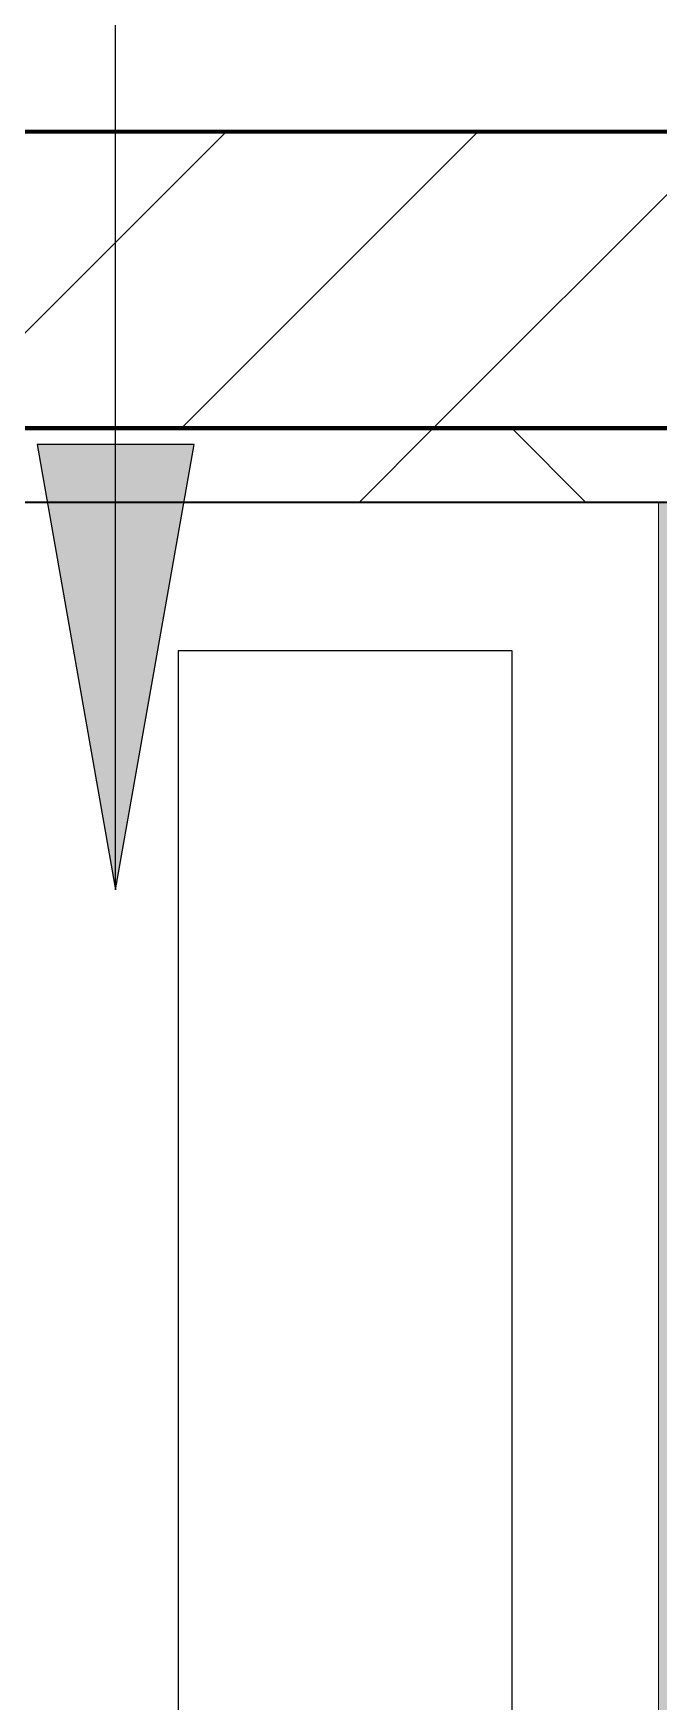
# Model space of a CAD drawing. Header units: millimetres. Extents: x -794334 to -714814, y -17806 to 22403.
# Drawn here: x -766729 to -766307, y 9086 to 10210 of the extents above; entities that cross this region are included whole.
import ezdxf
from ezdxf.xclip import XClip

# ---------------------------------------------------------------- set-up
doc = ezdxf.new("R2010")
doc.units = ezdxf.units.MM
doc.header["$XCLIPFRAME"] = 0
doc.layers.add('000 - WIPEOUT', color=250, linetype='Continuous')
doc.layers.add('A11_ALU.SOLID SHEET', color=2, linetype='Continuous')
for name, color, linetype, lineweight in [('A-ANNO-NOTE', 3, 'Continuous', 25), ('A-GENM', 1, 'Continuous', 9), ('A-GLAZ-CURT', 2, 'Continuous', 9), ('A-WALL', 5, 'Continuous', 35), ('A-WALL-FNSH', 2, 'Continuous', 35), ('A-WALL-PATT', 1, 'Continuous', 35)]:
    doc.layers.add(name, color=color, linetype=linetype, lineweight=lineweight)

# ---------------------------------------------------------------- blocks, each defined once
blk = doc.blocks.new('PPLS-PP19_Custom Tile Pattern - Custom Tile Pattern-V93-4252-01 ENLARGED CONCOURSE LEVEL - REFLECTED CEILING PLAN - SHEET 3')
at = {"layer": 'A-GLAZ-CURT'}
for p, q in [((-300, 0), (300, 0)), ((300, 0), (-300, 0)), ((196, 0), (213.3, 0)), ((213.3, 0), (196, 0)), ((230.1, 0), (300, 0)), ((-300, -50), (300, -50)), ((300, -50), (-300, -50))]:
    blk.add_line(p, q, dxfattribs=at)
for points, knots in [([(-98.4, 0), (-95, 0), (-82, 0), (-63.4, 0), (-54.4, 0), (-48.5, 0), (-30.8, 0), (-18, 0), (8.6, 0), (15, 0), (22.9, 0), (31, 0), (39, 0), (51.2, 0), (58.7, 0), (61.3, 0), (61.5, 0)], [-4730.854908, -4730.854908, -4730.854908, -4730.854908, -4542.524482, -4008.285538, -3689.699207, -3546.54457, -3315.260113, -2864.387349, -2439.246196, -2084.094819, -1956.422387, -1818.904206, -1645.594513, -1443.202566, -1228.752106, -1120.932285, -1120.932285, -1120.932285, -1120.932285]), ([(31.2, 0), (26, 0), (12, 0), (-16.9, 0), (-47.4, 0), (-65.8, 0), (-66.4, 0), (-66.4, 0)], [-4496.803627, -4496.803627, -4496.803627, -4496.803627, -4222.080604, -3745.412743, -2981.410125, -2542.574734, -2498.224237, -2498.224237, -2498.224237, -2498.224237]), ([(76.6, 0), (74.8, 0), (67.7, 0), (53.5, 0), (37, 0), (24.1, 0), (12.8, 0), (-2.9, 0), (-20.6, 0), (-32.8, 0), (-44.9, 0), (-51.4, 0), (-51.8, 0)], [-3095.572228, -3095.572228, -3095.572228, -3095.572228, -2950.589685, -2634.532728, -2313.748533, -2106.613311, -1925.670641, -1617.263037, -1290.787923, -1039.307308, -819.71621, -644.910881, -644.910881, -644.910881, -644.910881]), ([(70.6, 0), (66.2, 0), (55.8, 0), (39.6, 0), (24.7, 0), (2.6, 0), (-17.5, 0), (-28.4, 0), (-30.6, 0)], [-4647.237329, -4647.237329, -4647.237329, -4647.237329, -4326.416877, -4098.545751, -3766.694881, -3333.063701, -2994.501669, -2717.954147, -2717.954147, -2717.954147, -2717.954147]), ([(30.8, 0), (29.3, 0), (20.1, 0), (3.5, 0), (-14.4, 0), (-28.3, 0), (-30.6, 0)], [-10462.034656, -10462.034656, -10462.034656, -10462.034656, -10363.088938, -9884.23066, -9424.652049, -9312.035525, -9312.035525, -9312.035525, -9312.035525]), ([(-30.5, 0), (-27.1, 0), (-17.8, 0), (6, 0), (22.1, 0), (34.3, 0), (36.9, 0), (37.4, 0)], [-2323.618664, -2323.618664, -2323.618664, -2323.618664, -2142.497158, -1716.209403, -1206.526904, -1089.329421, -1066.814181, -1066.814181, -1066.814181, -1066.814181]), ([(-30.5, 0), (-27.8, 0), (-16.7, 0), (5.4, 0), (26.3, 0), (37.2, 0)], [-6044.130082, -6044.130082, -6044.130082, -6044.130082, -5862.463379, -5340.621928, -4772.340518, -4772.340518, -4772.340518, -4772.340518]), ([(-15.2, 0), (-13.1, 0), (7.5, 0), (42.8, 0), (77.2, 0), (98, 0), (104.5, 0)], [-461.142613, -461.142613, -461.142613, -461.142613, -429.606584, -390.253598, -346.313304, -326.108732, -326.108732, -326.108732, -326.108732]), ([(103.1, 0), (101.1, 0), (86.3, 0), (63.3, 0), (35.8, 0), (12, 0), (3.1, 0), (-1.7, 0), (-2.3, 0)], [-375.435014, -375.435014, -375.435014, -375.435014, -369.147452, -330.153101, -307.516438, -285.83788, -246.234814, -234.646884, -234.646884, -234.646884, -234.646884]), ([(18.2, 0), (19.1, 0), (24.3, 0), (25.7, 0), (26.1, 0)], [-5700.113719, -5700.113719, -5700.113719, -5700.113719, -5554.232259, -5302.431367, -5302.431367, -5302.431367, -5302.431367]), ([(37.4, 0), (34.8, 0), (28.3, 0), (20.7, 0), (18.9, 0), (18.2, 0)], [-6248.812732, -6248.812732, -6248.812732, -6248.812732, -6135.05769, -5972.647715, -5832.674503, -5832.674503, -5832.674503, -5832.674503]), ([(27.4, 0), (27.9, 0), (29.5, 0), (38.1, 0), (53.4, 0), (71.7, 0), (84.8, 0), (86, 0), (92.5, 0), (94.3, 0)], [-5037.309798, -5037.309798, -5037.309798, -5037.309798, -4887.603822, -4705.298446, -4353.683244, -3960.84581, -3759.045785, -3336.541051, -2783.776468, -2783.776468, -2783.776468, -2783.776468]), ([(27.9, 0), (29.1, 0), (33.4, 0), (48.4, 0), (71.9, 0), (93, 0), (104.1, 0), (105.2, 0)], [-147.777612, -147.777612, -147.777612, -147.777612, -135.792042, -118.513713, -97.899267, -63.759246, -59.943033, -59.943033, -59.943033, -59.943033]), ([(136.4, 0), (121.7, 0), (86.9, 0), (51.2, 0), (31.2, 0)], [-106.750556, -106.750556, -106.750556, -106.750556, -59.610984, 0, 0, 0, 0]), ([(37.3, 0), (36.6, 0), (35.8, 0), (35.5, 0), (35.5, 0)], [-321.97841, -321.97841, -321.97841, -321.97841, -319.318397, -317.489778, -317.489778, -317.489778, -317.489778]), ([(37, 0), (38.7, 0), (49.1, 0), (64.8, 0), (95.9, 0), (124.5, 0), (132.4, 0), (134.6, 0)], [-313.404559, -313.404559, -313.404559, -313.404559, -305.899624, -287.17622, -249.500363, -194.761443, -152.241002, -152.241002, -152.241002, -152.241002]), ([(105.3, 0), (105.2, 0), (94, 0), (76.9, 0), (57.8, 0), (46.5, 0), (41.9, 0), (38.3, 0), (37.3, 0)], [-402.193199, -402.193199, -402.193199, -402.193199, -401.860199, -357.622665, -341.267687, -334.000314, -326.15566, -322.116642, -322.116642, -322.116642, -322.116642]), ([(37.4, 0), (41.1, 0), (54.1, 0), (70.9, 0), (82.1, 0), (83.7, 0)], [-4769.255257, -4769.255257, -4769.255257, -4769.255257, -4573.028122, -4094.177415, -3869.465285, -3869.465285, -3869.465285, -3869.465285]), ([(53.2, 0), (53.1, 0), (52.2, 0), (46.6, 0), (40.6, 0), (37.4, 0)], [-622.740158, -622.740158, -622.740158, -622.740158, -566.066452, -360.610861, -142.807952, -142.807952, -142.807952, -142.807952]), ([(37.5, 0), (40.5, 0), (46.4, 0), (57.8, 0), (64.5, 0), (72.7, 0), (75.2, 0), (76, 0), (76.2, 0)], [-1064.991888, -1064.991888, -1064.991888, -1064.991888, -901.315459, -753.071572, -495.328968, -421.953223, -334.951786, -290.452333, -290.452333, -290.452333, -290.452333]), ([(105.3, 0), (104.4, 0), (101.2, 0), (92.4, 0), (85.6, 0), (74.4, 0), (62.3, 0), (51.8, 0), (45.5, 0), (39.4, 0), (38.2, 0)], [-7793.488985, -7793.488985, -7793.488985, -7793.488985, -7723.759874, -7531.75727, -7135.649961, -6924.452779, -6738.82075, -6548.303034, -6314.283804, -6261.547629, -6261.547629, -6261.547629, -6261.547629]), ([(61.5, 0), (61.5, 0), (61.2, 0), (54.6, 0), (53.7, 0), (53.6, 0)], [-1113.311073, -1113.311073, -1113.311073, -1113.311073, -1096.402191, -891.204116, -747.28819, -747.28819, -747.28819, -747.28819]), ([(76.2, 0), (75.6, 0), (73.6, 0), (71, 0), (70.6, 0)], [-193.634889, -193.634889, -193.634889, -193.634889, -31.537676, 0, 0, 0, 0]), ([(94.4, 0), (94.4, 0), (94.6, 0), (99.1, 0), (109, 0), (120.8, 0), (139.9, 0), (163.3, 0), (185.2, 0), (193.6, 0), (194.7, 0), (194.8, 0)], [-2348.345796, -2348.345796, -2348.345796, -2348.345796, -2310.419338, -2233.599744, -2052.234781, -1843.028543, -1530.39897, -1095.004608, -529.74427, -295.064701, -265.121568, -265.121568, -265.121568, -265.121568]), ([(129, 0), (129, 0), (124.4, 0), (122.4, 0), (115, 0), (108, 0), (103.1, 0)], [-35.386604, -35.386604, -35.386604, -35.386604, -31.430235, -22.807238, -15.488593, 0, 0, 0, 0]), ([(105.2, 0), (116.2, 0), (127.3, 0), (138.3, 0), (138.5, 0)], [-325.339125, -325.339125, -325.339125, -325.339125, -291.370682, -290.5735, -290.5735, -290.5735, -290.5735]), ([(157.9, 0), (156.8, 0), (151.7, 0), (143.3, 0), (134, 0), (126.2, 0), (118.6, 0), (114.2, 0), (112, 0), (105.7, 0), (105.2, 0), (105.2, 0)], [-10292.955006, -10292.955006, -10292.955006, -10292.955006, -10098.273015, -9847.788484, -9677.714971, -9567.007022, -9453.21225, -9220.200448, -9012.77275, -8966.157302, -8929.495943, -8929.495943, -8929.495943, -8929.495943]), ([(105.3, 0), (111.3, 0), (118.1, 0), (128.6, 0), (128.9, 0)], [-59.909843, -59.909843, -59.909843, -59.909843, -39.050993, -35.895543, -35.895543, -35.895543, -35.895543]), ([(105.3, 0), (105.5, 0), (111, 0), (112.7, 0), (113.6, 0)], [-8920.561005, -8920.561005, -8920.561005, -8920.561005, -8814.835624, -8577.462505, -8577.462505, -8577.462505, -8577.462505]), ([(114.4, 0), (114.2, 0), (112.5, 0), (109.2, 0), (105.7, 0)], [-8148.58938, -8148.58938, -8148.58938, -8148.58938, -8105.191388, -7805.49088, -7805.49088, -7805.49088, -7805.49088]), ([(168.4, 0), (167.7, 0), (162.5, 0), (147.2, 0), (119.8, 0), (106, 0)], [-543.375029, -543.375029, -543.375029, -543.375029, -530.793311, -458.593899, -403.157171, -403.157171, -403.157171, -403.157171]), ([(128.6, 0), (128.8, 0), (130.2, 0), (139.3, 0), (152.7, 0), (161.2, 0), (162.2, 0), (162.8, 0)], [-633.326174, -633.326174, -633.326174, -633.326174, -627.736123, -618.981161, -602.094757, -592.980799, -581.414464, -581.414464, -581.414464, -581.414464]), ([(137.1, 0), (136, 0), (133.6, 0), (129.9, 0), (129.1, 0)], [-670.405967, -670.405967, -670.405967, -670.405967, -651.020627, -640.742133, -640.742133, -640.742133, -640.742133]), ([(173.2, 0), (171.3, 0), (167.9, 0), (161.9, 0), (161.3, 0), (158.4, 0), (157.9, 0), (157.8, 0)], [-10957.483556, -10957.483556, -10957.483556, -10957.483556, -10839.086983, -10768.332124, -10666.779182, -10580.760289, -10550.278881, -10550.278881, -10550.278881, -10550.278881]), ([(300, 0), (286.5, 0), (254.2, 0), (207.1, 0), (177.4, 0), (159.3, 0), (158.3, 0), (158.3, 0)], [-285.253232, -285.253232, -285.253232, -285.253232, -244.693688, -187.987675, -143.776725, -129.632772, -123.352749, -123.352749, -123.352749, -123.352749]), ([(159.1, 0), (159.1, 0), (160.8, 0), (164.9, 0), (170.3, 0), (172.9, 0)], [-115.643202, -115.643202, -115.643202, -115.643202, -114.681583, -87.660824, -69.385921, -69.385921, -69.385921, -69.385921]), ([(162.8, 0), (165.4, 0), (170.9, 0), (172.6, 0), (172.6, 0)], [-111.264224, -111.264224, -111.264224, -111.264224, -56.742688, -19.085662, -19.085662, -19.085662, -19.085662]), ([(171.5, 0), (176.5, 0), (193.2, 0), (201.7, 0), (208.8, 0), (213.9, 0), (242, 0), (266.7, 0), (281.7, 0), (291.7, 0), (296.5, 0), (297.9, 0), (298.1, 0)], [-7971.819559, -7971.819559, -7971.819559, -7971.819559, -7784.112253, -7606.717214, -7289.299508, -7042.621073, -6582.165592, -6068.460911, -5766.029927, -5566.724884, -5280.360606, -5199.253518, -5199.253518, -5199.253518, -5199.253518]), ([(173.1, 0), (173.6, 0), (177.7, 0), (186, 0), (208.8, 0), (219.4, 0), (230.1, 0)], [-68.868134, -68.868134, -68.868134, -68.868134, -65.295536, -41.623857, -24.459831, 0, 0, 0, 0]), ([(173.1, 0), (178.4, 0), (188.2, 0), (201.1, 0), (207.5, 0), (214, 0), (215.1, 0)], [-254.280437, -254.280437, -254.280437, -254.280437, -237.955587, -223.92608, -215.862851, -208.75215, -208.75215, -208.75215, -208.75215]), ([(215.2, 0), (214.6, 0), (210.5, 0), (204, 0), (188.9, 0), (178.1, 0), (173.7, 0)], [-203.825446, -203.825446, -203.825446, -203.825446, -198.527383, -184.406837, -162.427601, -147.601486, -147.601486, -147.601486, -147.601486]), ([(247.1, 0), (246.8, 0), (245, 0), (238.3, 0), (226.6, 0), (221.1, 0), (200.3, 0), (183.2, 0), (175.7, 0), (174, 0)], [-9649.085549, -9649.085549, -9649.085549, -9649.085549, -9581.591397, -9406.094246, -9221.510254, -9016.44624, -8717.832359, -8253.978395, -8162.751079, -8162.751079, -8162.751079, -8162.751079]), ([(193.8, 0), (193.3, 0), (190.1, 0), (184.3, 0), (176.2, 0), (174.2, 0)], [-11665.349007, -11665.349007, -11665.349007, -11665.349007, -11565.880756, -11105.624034, -10979.152007, -10979.152007, -10979.152007, -10979.152007]), ([(300, 0), (288.2, 0), (262, 0), (230.4, 0), (219.9, 0), (219, 0)], [-12528.858583, -12528.858583, -12528.858583, -12528.858583, -11905.454923, -11162.864862, -10856.732305, -10856.732305, -10856.732305, -10856.732305]), ([(219.9, 0), (220.9, 0), (227.8, 0), (242.1, 0), (246.5, 0), (247, 0)], [-10670.940496, -10670.940496, -10670.940496, -10670.940496, -10511.382485, -9925.173265, -9834.877357, -9834.877357, -9834.877357, -9834.877357]), ([(284.8, 0), (284.8, 0), (285.1, 0), (287.5, 0), (293.6, 0), (297.8, 0), (300, 0)], [-4110.630118, -4110.630118, -4110.630118, -4110.630118, -4053.389046, -3959.664717, -3862.421465, -3746.95702, -3746.95702, -3746.95702, -3746.95702]), ([(297.4, 0), (295.8, 0), (291.6, 0), (285.4, 0), (284.9, 0)], [-4803.172655, -4803.172655, -4803.172655, -4803.172655, -4358.271401, -4143.037883, -4143.037883, -4143.037883, -4143.037883])]:
    blk.add_open_spline(points, degree=3, knots=knots, dxfattribs=at)
for points in [[(24.5, 0), (25.2, 0), (25.7, 0), (26, 0)], [(36.6, 0), (34.7, 0), (32.8, 0), (30.8, 0)], [(80.3, 0), (79.6, 0), (78.3, 0), (76.6, 0)], [(84.1, 0), (83.5, 0), (82.4, 0), (81.7, 0)], [(168.7, 0), (168.7, 0), (169.8, 0), (171.5, 0)], [(173, 0), (171.5, 0), (169.6, 0), (169, 0)], [(173.1, 0), (171.9, 0), (170.7, 0), (169.5, 0)], [(195.1, 0), (194.9, 0), (194.4, 0), (193.8, 0)]]:
    blk.add_open_spline(points, degree=3, dxfattribs=at)
blk = doc.blocks.new('PPLS-PP19_Custom Tile Pattern - Custom Tile Pattern-V94-4252-01 ENLARGED CONCOURSE LEVEL - REFLECTED CEILING PLAN - SHEET 3')
at = {"layer": 'A-GLAZ-CURT'}
for p, q in [((-300, 0), (-291.6, 0)), ((-291.7, 0), (-300, 0)), ((-300, 0), (300, 0)), ((300, 0), (-300, 0)), ((-293.1, 0), (-291.5, 0)), ((-291.5, 0), (-293.1, 0)), ((-291.2, 0), (-275.8, 0)), ((-275.8, 0), (-291.2, 0)), ((-222.3, 0), (-205, 0)), ((-205, 0), (-222.3, 0)), ((-300, -50), (300, -50)), ((300, -50), (-300, -50))]:
    blk.add_line(p, q, dxfattribs=at)
at = {"layer": 'A-GLAZ-CURT', "flags": 128}
for points in [[(-291.1, 0), (-283.3, 0), (-275.2, 0), (-267.3, 0), (-259.5, 0), (-251.8, 0), (-244.2, 0), (-236.7, 0), (-229.4, 0), (-222.1, 0), (-214.8, 0), (-207.7, 0), (-200.8, 0), (-194, 0), (-187.5, 0), (-181.4, 0), (-175.6, 0), (-170.3, 0), (-165.6, 0), (-162, 0), (-159.5, 0), (-157.5, 0), (-155.6, 0)], [(-155.5, 0), (-160.3, 0), (-164.9, 0), (-169.6, 0), (-174.5, 0), (-179.5, 0), (-184.8, 0), (-190.4, 0), (-196.4, 0), (-202.6, 0), (-209, 0), (-215.7, 0), (-222.6, 0), (-229.7, 0), (-237, 0), (-244.4, 0), (-252, 0), (-259.7, 0), (-267.5, 0), (-275.5, 0), (-283.6, 0), (-291.1, 0)], [(-125.2, 0), (-128.5, 0), (-134.2, 0), (-140, 0), (-145.5, 0), (-150.6, 0), (-155.4, 0)], [(-154.5, 0), (-149.4, 0), (-141.8, 0), (-132.8, 0), (-126.1, 0)]]:
    blk.add_lwpolyline(points, dxfattribs=at)
at = {"layer": 'A-GLAZ-CURT'}
for points, knots in [([(-300, 0), (-284.7, 0), (-236.6, 0), (-174.6, 0), (-130, 0), (-110.8, 0), (-99.5, 0), (-91.5, 0)], [-5323.127839, -5323.127839, -5323.127839, -5323.127839, -4502.809032, -2700.551212, -1002.059161, -460.363443, 0, 0, 0, 0]), ([(-156.3, 0), (-173.8, 0), (-212.4, 0), (-262.6, 0), (-294.5, 0), (-300, 0)], [-16539.310749, -16539.310749, -16539.310749, -16539.310749, -15131.813646, -13729.592194, -13439.944408, -13439.944408, -13439.944408, -13439.944408]), ([(-137.9, 0), (-140.6, 0), (-147.7, 0), (-147.7, 0), (-158.7, 0), (-174, 0), (-185.6, 0), (-209.8, 0), (-232, 0), (-255.2, 0), (-262.6, 0), (-264.9, 0), (-265.4, 0)], [-3187.727384, -3187.727384, -3187.727384, -3187.727384, -2919.378265, -2477.344047, -2237.412286, -2029.680487, -1755.085331, -1400.429864, -858.079193, -543.655514, -208.940337, 0, 0, 0, 0]), ([(-258.6, 0), (-257.9, 0), (-254.3, 0), (-241.2, 0), (-226, 0), (-213.1, 0), (-200.2, 0), (-185.8, 0), (-171.8, 0), (-158.7, 0), (-157.2, 0)], [-5722.54675, -5722.54675, -5722.54675, -5722.54675, -5657.471696, -5413.335975, -5017.494783, -4832.723979, -4666.091899, -4349.945572, -4000.813434, -3840.635403, -3840.635403, -3840.635403, -3840.635403]), ([(-156.1, 0), (-157.1, 0), (-164.6, 0), (-177.9, 0), (-199.5, 0), (-216.6, 0), (-231.3, 0), (-233.5, 0), (-234, 0)], [-2162.554546, -2162.554546, -2162.554546, -2162.554546, -2113.765672, -1763.376603, -1422.553702, -978.033455, -846.069444, -682.911962, -682.911962, -682.911962, -682.911962]), ([(-233.5, 0), (-233.4, 0), (-232.4, 0), (-230.7, 0), (-225.3, 0), (-223.6, 0)], [-455.274641, -455.274641, -455.274641, -455.274641, -440.605512, -119.536984, 0, 0, 0, 0]), ([(-223.6, 0), (-219.4, 0), (-206.2, 0), (-188.6, 0), (-169, 0), (-152.1, 0), (-136.8, 0), (-127.3, 0), (-124.2, 0), (-123.4, 0), (-123.3, 0)], [-5463.295695, -5463.295695, -5463.295695, -5463.295695, -5161.076232, -4739.070012, -4465.409639, -4149.119819, -3839.893365, -3647.167523, -3488.92562, -3439.852845, -3439.852845, -3439.852845, -3439.852845]), ([(-87.5, 0), (-100.4, 0), (-122.3, 0), (-148.2, 0), (-155.4, 0)], [-18737.337324, -18737.337324, -18737.337324, -18737.337324, -17136.203329, -16563.336788, -16563.336788, -16563.336788, -16563.336788]), ([(-133.8, 0), (-135.5, 0), (-137.8, 0), (-148.2, 0), (-152.8, 0), (-155.4, 0)], [-2731.647847, -2731.647847, -2731.647847, -2731.647847, -2418.507304, -2308.929706, -2175.555631, -2175.555631, -2175.555631, -2175.555631])]:
    blk.add_open_spline(points, degree=3, knots=knots, dxfattribs=at)
blk = doc.blocks.new('Curved Concourse Ceiling6 - Curved Concourse Ceiling-12515612-4252-01 ENLARGED CONCOURSE LEVEL - REFLECTED CEILING PLAN - SHEET 3')
at = {"layer": 'A-GENM'}
h = blk.add_hatch(color=256, dxfattribs=at)
h.paths.add_polyline_path([(-757257.5, 4129), (-757257.5, 9894), (-766307.5, 9893.7), (-766307.4, 4129), (-757903.1, 4129)])
h.paths.add_polyline_path([(-757903.1, 4329), (-766107.5, 4329), (-766107.5, 9694), (-757457.5, 9694), (-757457.5, 4329)])
for p, q in [((-766307.5, 9894), (-766307.5, 4129)), ((-757257.5, 9894), (-766307.5, 9894)), ((-766307.5, 9894), (-766307.5, 4129)), ((-757257.5, 9894), (-766307.5, 9894))]:
    blk.add_line(p, q, dxfattribs=at)
blk = doc.blocks.new('*U1029')
at = {"layer": 'A-GENM'}
blk.add_blockref('Curved Concourse Ceiling6 - Curved Concourse Ceiling-12515612-4252-01 ENLARGED CONCOURSE LEVEL - REFLECTED CEILING PLAN - SHEET 3', (778882.4, -3579), dxfattribs=at)
at = {"layer": 'A-GLAZ-CURT', "rotation": 180}
for name, p in [('PPLS-PP19_Custom Tile Pattern - Custom Tile Pattern-V94-4252-01 ENLARGED CONCOURSE LEVEL - REFLECTED CEILING PLAN - SHEET 3', (12000, 6315)), ('PPLS-PP19_Custom Tile Pattern - Custom Tile Pattern-V93-4252-01 ENLARGED CONCOURSE LEVEL - REFLECTED CEILING PLAN - SHEET 3', (12600, 6315))]:
    blk.add_blockref(name, p, dxfattribs=at)
blk = doc.blocks.new('*U1259')
blk.add_wipeout([(737.5, 250), (737.5, 475), (-737.5, 475), (-737.5, 250)]).dxf.layer = '000 - WIPEOUT'
at = {"layer": 'A11_ALU.SOLID SHEET', "color": 0}
blk.add_lwpolyline([(737.5, 250), (737.5, 475), (-737.5, 475), (-737.5, 250)], close=True, dxfattribs=at)
blk = doc.blocks.new('*U1630')
blk.add_lwpolyline([(-4139.5, 6315), (-75674.9, 6315), (-75674.9, 550), (-4139.5, 550)], close=True)
at = {"layer": 'A11_ALU.SOLID SHEET', "color": 0, "linetype": 'ByBlock', "rotation": 270}
blk.add_blockref('*U1259', (-22200, 5477.5), dxfattribs=at)

msp = doc.modelspace()

# ---------------------------------------------------------------- block references
at = {"layer": 'A11_ALU.SOLID SHEET'}
ref = msp.add_blockref('*U1630', (-744681.2, 3579), dxfattribs=at)
XClip(ref).set_block_clipping_path([(-45802.4668593339, -9620.0029952967), (23702.8690583039, 10334.9999958097)])

# ---------------------------------------------------------------- next in the draw order: hatches: boundary and pattern name
at = {"layer": 'A-ANNO-NOTE'}
msp.add_hatch(color=256, dxfattribs=at).paths.add_polyline_path([(-766673.3, 9632.9), (-766620.4, 9932.9), (-766726.2, 9932.9)])
at = {"layer": 'A-WALL-PATT', "lineweight": 9}
h = msp.add_hatch(dxfattribs=at)
h.set_pattern_fill('FP_2', color=256, style=0, pattern_type=2)
h.set_pattern_definition([(45, (0, 0), (-84.852814, 84.852814), [])])
h.paths.add_polyline_path([(-745742.2, 9944), (-745742.2, 10144), (-783082.2, 10144), (-783082.2, 9944), (-747042.9, 9944)])
h = msp.add_hatch(dxfattribs=at)
h.set_pattern_fill('FP_5', color=256, style=0, pattern_type=2)
h.set_pattern_definition([(45, (0, 0), (-212.13203, 212.13203), []), (135, (0, 0), (-212.13203, -212.13203), [])])
h.paths.add_polyline_path([(-748821.9, 9894), (-748821.9, 9944), (-783057.4, 9944), (-783057.4, 9894), (-749214.9, 9894)])

# ---------------------------------------------------------------- next in the draw order: linework, layer by layer
at = {"layer": 'A-ANNO-NOTE'}
for p, q in [((-766673.3, 9632.9), (-766673.3, 16437.9)), ((-766620.4, 9932.9), (-766726.2, 9932.9)), ((-766726.2, 9932.9), (-766673.3, 9632.9)), ((-766673.3, 9632.9), (-766620.4, 9932.9))]:
    msp.add_line(p, q, dxfattribs=at)
at = {"layer": 'A-WALL', "color": 7, "lineweight": 70}
for p, q in [((-783082.2, 10144), (-745742.2, 10144)), ((-783057.4, 9944), (-748821.9, 9944)), ((-748821.9, 9944), (-783057.4, 9944))]:
    msp.add_line(p, q, dxfattribs=at)
at = {"layer": 'A-WALL-FNSH', "color": 250}
msp.add_line((-748821.9, 9894), (-783057.4, 9894), dxfattribs=at)

# ---------------------------------------------------------------- next in the draw order: block references
msp.add_blockref('*U1029', (-778882.4, 3579))

doc.saveas('drawing.dxf')
